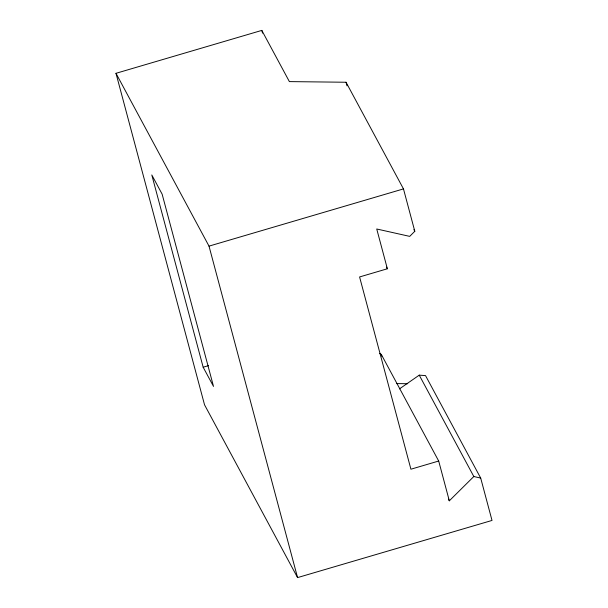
<?xml version="1.0" encoding="UTF-8"?>
<svg xmlns="http://www.w3.org/2000/svg" width="608" height="608" viewBox="0 0 608 608"><rect width="100%" height="100%" fill="white"/><g stroke="black" fill="none" stroke-linecap="round" stroke-linejoin="round"><path stroke-width="0.91" d="M414.8 231.283L409.701 236.375L376.732 228.996L387.364 268.774L359.586 276.952L410.917 469.209L438.695 461.031L449.32 500.81L473.822 476.52L480.7 478.086L492.016 520.44L297.563 577.6L204.539 404.814L115.984 73.31L261.812 30.4L289.385 81.609L346.043 82.247L403.476 188.906L414.8 231.283L413.904 229.619M399.486 388.869L419.246 375.151L425.524 375.6L480.7 478.086M115.984 73.31L209.015 246.126L403.476 188.906M203.163 367.217L213.507 386.414L162.138 194.157L151.802 174.952L203.163 367.217L208.59 365.613M396.393 383.587L407.725 383.716M379.574 353.529L381.262 354.365L438.695 461.031M386.468 267.11L387.364 268.774M419.246 375.151L473.822 476.52M448.423 499.145L449.32 500.81M346.043 82.247L347.008 85.865M381.262 354.365L381.748 356.174M261.812 30.4L262.542 33.113M209.015 246.126L297.563 577.6"/></g></svg>
